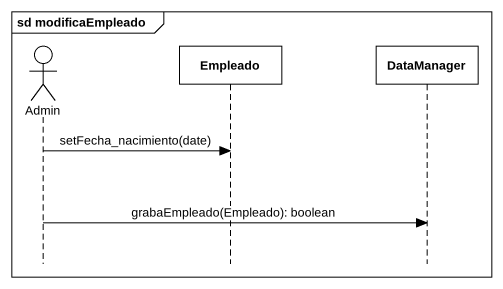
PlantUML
@startuml
mainframe sd modificaEmpleado
hide footbox
actor Admin
participant Empleado
participant DataManager

Admin -> Empleado : setFecha_nacimiento(date)
Admin -> DataManager : grabaEmpleado(Empleado): boolean
@enduml
